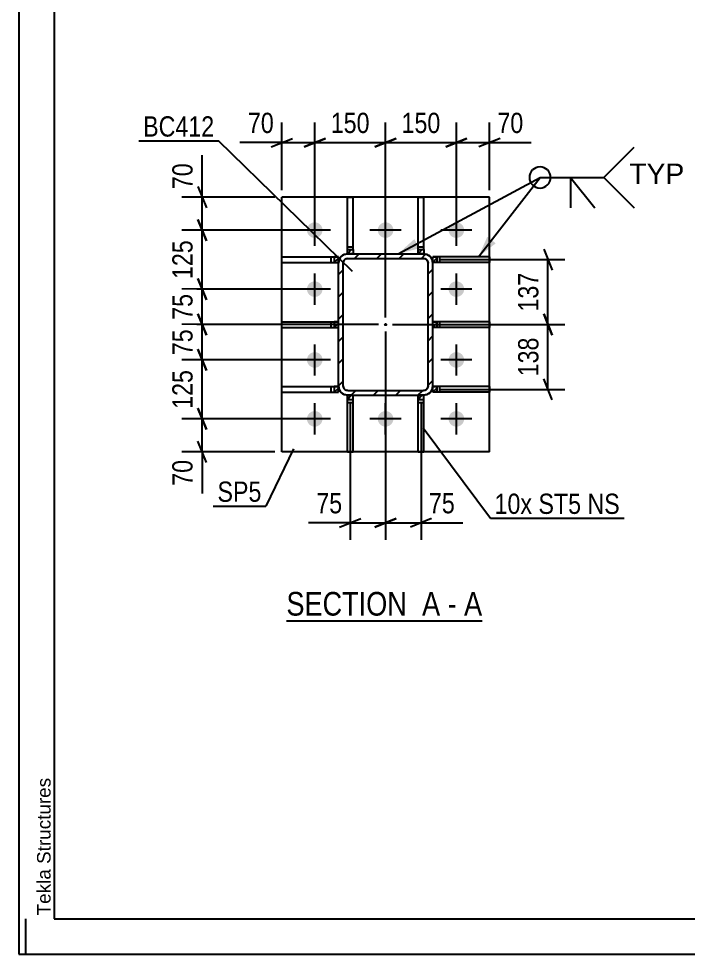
# Model space of a CAD drawing. Header units: millimetres. Extents: x -81 to 760, y -449 to 145.
# Drawn here: x -80.9 to 13.7, y -448.7 to -316.5 of the extents above; entities that cross this region are included whole.
import ezdxf

# ---------------------------------------------------------------- set-up
doc = ezdxf.new("R2010")
doc.units = ezdxf.units.MM
doc.linetypes.add('DXK_LINE_DOT2', pattern=[3.9198, 1.9599, -1.9599])
doc.linetypes.add('DXK_LINE_DOT3', pattern=[5.9187, 2.979, -0.9799, 0.9799, -0.9799])
doc.styles.add('Arial', font='ARIAL.TTF', dxfattribs={"height": 0.2})
doc.styles.add('Arial Narrow', font='ARIALN.TTF', dxfattribs={"height": 0.2})

# ---------------------------------------------------------------- blocks, each defined once
blk = doc.blocks.new('Unknown-122570061-1134')
at = {"color": 5, "linetype": 'Continuous'}
for p, q in [((-80.92, 145.34), (-80.92, -448.66)), ((-75.92, 140.34), (-75.92, -443.66)), ((-79.92, -448.66), (-79.92, -443.66)), ((-75.92, -443.66), (755.08, -443.66)), ((-80.92, -448.66), (760.08, -448.66))]:
    blk.add_line(p, q, dxfattribs=at)
at = {"color": 174, "linetype": 'Continuous', "style": 'Arial'}
blk.add_text('Tekla Structures', height=1.9102, rotation=90, dxfattribs=at).set_placement((-76.42, -443.16))
blk = doc.blocks.new('Unknown-122570061-14 - 4853')
at = {"color": 6, "linetype": 'Continuous'}
blk.add_line((-43.1, -401.55), (-15.45, -401.55), dxfattribs=at)
at = {"color": 0, "linetype": 'Continuous'}
for points in [[(-24.99, -400.8), (-24.99, -397.3), (-43.1, -397.3), (-43.1, -400.8)], [(-21.38, -400.8), (-21.38, -397.3), (-23.94, -397.3), (-23.94, -400.8)], [(-19.06, -400.8), (-19.06, -397.3), (-20.33, -397.3), (-20.33, -400.8)], [(-15.45, -400.8), (-15.45, -397.3), (-18.01, -397.3), (-18.01, -400.8)]]:
    blk.add_wipeout(points, dxfattribs=at)
at = {"color": 7, "linetype": 'Continuous', "style": 'Arial Narrow'}
for s, p in [('SECTION ', (-43.1, -400.8)), ('A', (-23.94, -400.8)), ('A', (-18.01, -400.8)), ('-', (-20.33, -400.8))]:
    blk.add_text(s, height=3.34, dxfattribs=at).set_placement(p)
blk = doc.blocks.new('Part-122570061-4995 - 4853')
at = {"linetype": 'Continuous'}
h = blk.add_hatch(dxfattribs=at)
h.set_pattern_fill('', scale=0.7, style=0, pattern_type=0)
h.set_pattern_definition([(45, (-34.4947, -349.6679), (-1.5715, 1.5715), [])])
h.paths.add_polyline_path([(-34.49, -349.08), (-34.49, -349.67), (-33.69, -349.67), (-33.69, -349.08)])
at = {"color": 2, "linetype": 'Continuous'}
for p, q in [((-34.49, -341.67), (-33.69, -341.67)), ((-34.49, -349.08), (-34.49, -341.67)), ((-33.69, -349.08), (-33.69, -341.67)), ((-34.49, -349.67), (-34.49, -349.08)), ((-34.49, -349.08), (-33.69, -349.08)), ((-33.69, -349.67), (-34.49, -349.67)), ((-33.69, -349.08), (-33.69, -349.67))]:
    blk.add_line(p, q, dxfattribs=at)
at = {"color": 7, "linetype": 'DXK_LINE_DOT2'}
for p, q in [((-34.49, -348.67), (-33.69, -348.67)), ((-34.49, -349.67), (-34.49, -349.08)), ((-33.69, -349.67), (-34.49, -349.67)), ((-33.69, -349.08), (-33.69, -349.67))]:
    blk.add_line(p, q, dxfattribs=at)
blk = doc.blocks.new('Part-122570061-4882 - 4853')
at = {"linetype": 'Continuous'}
h = blk.add_hatch(dxfattribs=at)
h.set_pattern_fill('', scale=0.7, style=0, pattern_type=0)
h.set_pattern_definition([(45, (-36.346, -369.2345), (-1.5715, 1.5715), [])])
h.paths.add_polyline_path([(-36.35, -368.43), (-36.35, -369.23), (-35.76, -369.23), (-35.76, -368.43)])
at = {"color": 2, "linetype": 'Continuous'}
for p, q in [((-43.76, -368.43), (-36.35, -368.43)), ((-43.76, -369.23), (-43.76, -368.43)), ((-35.76, -368.43), (-36.35, -368.43)), ((-36.35, -368.43), (-36.35, -369.23)), ((-35.76, -369.23), (-35.76, -368.43)), ((-43.76, -369.23), (-36.35, -369.23)), ((-36.35, -369.23), (-35.76, -369.23))]:
    blk.add_line(p, q, dxfattribs=at)
at = {"color": 7, "linetype": 'DXK_LINE_DOT2'}
for p, q in [((-36.76, -369.23), (-36.76, -368.43)), ((-36.35, -368.43), (-35.76, -368.43)), ((-35.76, -369.23), (-35.76, -368.43)), ((-36.35, -369.23), (-35.76, -369.23))]:
    blk.add_line(p, q, dxfattribs=at)
blk = doc.blocks.new('Part-122570061-4887 - 4853')
at = {"linetype": 'Continuous'}
h = blk.add_hatch(dxfattribs=at)
h.set_pattern_fill('', scale=0.7, style=0, pattern_type=0)
h.set_pattern_definition([(45, (-22.428, -360.0679), (-1.5715, 1.5715), [])])
h.paths.add_polyline_path([(-22.43, -359.27), (-22.43, -360.07), (-21.84, -360.07), (-21.84, -359.27)])
at = {"color": 7, "linetype": 'DXK_LINE_DOT2'}
for p, q in [((-22.43, -360.07), (-22.43, -359.27)), ((-21.84, -359.27), (-22.43, -359.27)), ((-21.43, -360.07), (-21.43, -359.27)), ((-21.84, -360.07), (-22.43, -360.07))]:
    blk.add_line(p, q, dxfattribs=at)
at = {"color": 2, "linetype": 'Continuous'}
for p, q in [((-22.43, -360.07), (-22.43, -359.27)), ((-22.43, -359.27), (-21.84, -359.27)), ((-14.43, -359.27), (-21.84, -359.27)), ((-21.84, -359.27), (-21.84, -360.07)), ((-14.43, -359.27), (-14.43, -360.07)), ((-21.84, -360.07), (-22.43, -360.07)), ((-14.43, -360.07), (-21.84, -360.07))]:
    blk.add_line(p, q, dxfattribs=at)
blk = doc.blocks.new('Part-122570061-4932 - 4853')
at = {"color": 2, "linetype": 'Continuous'}
for p, q in [((-43.76, -377.67), (-43.76, -341.67)), ((-14.43, -341.67), (-43.76, -341.67)), ((-14.43, -377.67), (-14.43, -341.67)), ((-14.43, -377.67), (-43.76, -377.67))]:
    blk.add_line(p, q, dxfattribs=at)
blk = doc.blocks.new('Part-122570061-4892 - 4853')
at = {"linetype": 'Continuous'}
h = blk.add_hatch(dxfattribs=at)
h.set_pattern_fill('', scale=0.7, style=0, pattern_type=0)
h.set_pattern_definition([(45, (-22.428, -350.9012), (-1.5715, 1.5715), [])])
h.paths.add_polyline_path([(-22.43, -350.1), (-22.43, -350.9), (-21.84, -350.9), (-21.84, -350.1)])
at = {"color": 7, "linetype": 'DXK_LINE_DOT2'}
for p, q in [((-22.43, -350.9), (-22.43, -350.1)), ((-21.84, -350.1), (-22.43, -350.1)), ((-21.43, -350.9), (-21.43, -350.1)), ((-21.84, -350.9), (-22.43, -350.9))]:
    blk.add_line(p, q, dxfattribs=at)
at = {"color": 2, "linetype": 'Continuous'}
for p, q in [((-22.43, -350.9), (-22.43, -350.1)), ((-22.43, -350.1), (-21.84, -350.1)), ((-14.43, -350.1), (-21.84, -350.1)), ((-21.84, -350.1), (-21.84, -350.9)), ((-14.43, -350.1), (-14.43, -350.9)), ((-21.84, -350.9), (-22.43, -350.9)), ((-14.43, -350.9), (-21.84, -350.9))]:
    blk.add_line(p, q, dxfattribs=at)
blk = doc.blocks.new('Part-122570061-4897 - 4853')
at = {"linetype": 'Continuous'}
h = blk.add_hatch(dxfattribs=at)
h.set_pattern_fill('', scale=0.7, style=0, pattern_type=0)
h.set_pattern_definition([(45, (-22.428, -369.2345), (-1.5715, 1.5715), [])])
h.paths.add_polyline_path([(-22.43, -368.43), (-22.43, -369.23), (-21.84, -369.23), (-21.84, -368.43)])
at = {"color": 7, "linetype": 'DXK_LINE_DOT2'}
for p, q in [((-22.43, -369.23), (-22.43, -368.43)), ((-21.84, -368.43), (-22.43, -368.43)), ((-21.43, -369.23), (-21.43, -368.43)), ((-21.84, -369.23), (-22.43, -369.23))]:
    blk.add_line(p, q, dxfattribs=at)
at = {"color": 2, "linetype": 'Continuous'}
for p, q in [((-22.43, -369.23), (-22.43, -368.43)), ((-22.43, -368.43), (-21.84, -368.43)), ((-14.43, -368.43), (-21.84, -368.43)), ((-21.84, -368.43), (-21.84, -369.23)), ((-14.43, -368.43), (-14.43, -369.23)), ((-21.84, -369.23), (-22.43, -369.23)), ((-14.43, -369.23), (-21.84, -369.23))]:
    blk.add_line(p, q, dxfattribs=at)
blk = doc.blocks.new('Part-122570061-4974 - 4853')
at = {"linetype": 'Continuous'}
h = blk.add_hatch(dxfattribs=at)
h.set_pattern_fill('', scale=0.7, style=0, pattern_type=0)
h.set_pattern_definition([(45, (-35.762, -368.3341), (-1.57154, 1.57154), [])])
h.paths.add_polyline_path([(-35.76, -351), (-35.76, -368.33), (-35.66, -368.84), (-35.37, -369.28), (-34.94, -369.57), (-34.43, -369.67), (-23.76, -369.67), (-23.25, -369.57), (-22.82, -369.28), (-22.53, -368.84), (-22.43, -368.33), (-22.43, -351), (-22.53, -350.49), (-22.82, -350.06), (-23.25, -349.77), (-23.76, -349.67), (-34.43, -349.67), (-34.94, -349.77), (-35.37, -350.06), (-35.66, -350.49)])
h.paths.add_polyline_path([(-34.9, -350.53), (-34.68, -350.38), (-34.43, -350.33), (-23.76, -350.33), (-23.51, -350.38), (-23.29, -350.53), (-23.15, -350.75), (-23.1, -351), (-23.1, -368.33), (-23.15, -368.59), (-23.29, -368.81), (-23.51, -368.95), (-23.76, -369), (-34.43, -369), (-34.68, -368.95), (-34.9, -368.81), (-35.04, -368.59), (-35.1, -368.33), (-35.1, -351), (-35.04, -350.75)])
blk.add_hatch(color=30, dxfattribs=at).paths.add_polyline_path([(-29.1, -359.77, -1), (-29.1, -359.57, -1)])
at = {"color": 7, "linetype": 'DXK_LINE_DOT2'}
for p, q in [((-34.94, -349.77), (-34.43, -349.67)), ((-34.43, -350.33), (-34.68, -350.38)), ((-34.43, -349.67), (-23.76, -349.67)), ((-34.43, -350.33), (-23.76, -350.33)), ((-23.76, -349.67), (-23.25, -349.77)), ((-23.51, -350.38), (-23.76, -350.33)), ((-35.76, -351), (-35.66, -350.49)), ((-35.76, -368.33), (-35.76, -351)), ((-35.04, -350.75), (-35.1, -351)), ((-35.1, -368.33), (-35.1, -351)), ((-23.1, -351), (-23.15, -350.75)), ((-23.1, -368.33), (-23.1, -351)), ((-22.53, -350.49), (-22.43, -351)), ((-22.43, -368.33), (-22.43, -351)), ((-35.66, -368.84), (-35.76, -368.33)), ((-35.1, -368.33), (-35.04, -368.59)), ((-23.15, -368.59), (-23.1, -368.33)), ((-22.43, -368.33), (-22.53, -368.84)), ((-34.43, -369.67), (-34.94, -369.57)), ((-34.68, -368.95), (-34.43, -369)), ((-34.43, -369), (-23.76, -369)), ((-34.43, -369.67), (-23.76, -369.67)), ((-23.76, -369), (-23.51, -368.95)), ((-23.25, -369.57), (-23.76, -369.67))]:
    blk.add_line(p, q, dxfattribs=at)
at = {"color": 2, "linetype": 'Continuous'}
for p, q in [((-34.43, -349.67), (-34.94, -349.77)), ((-34.68, -350.38), (-34.43, -350.33)), ((-34.43, -349.67), (-23.76, -349.67)), ((-34.43, -350.33), (-23.76, -350.33)), ((-23.25, -349.77), (-23.76, -349.67)), ((-23.76, -350.33), (-23.51, -350.38)), ((-35.66, -350.49), (-35.76, -351)), ((-35.76, -368.33), (-35.76, -351)), ((-35.1, -351), (-35.04, -350.75)), ((-35.1, -368.33), (-35.1, -351)), ((-23.15, -350.75), (-23.1, -351)), ((-23.1, -368.33), (-23.1, -351)), ((-22.43, -351), (-22.53, -350.49)), ((-22.43, -368.33), (-22.43, -351)), ((-35.76, -368.33), (-35.66, -368.84)), ((-35.04, -368.59), (-35.1, -368.33)), ((-23.1, -368.33), (-23.15, -368.59)), ((-22.53, -368.84), (-22.43, -368.33)), ((-34.94, -369.57), (-34.43, -369.67)), ((-34.43, -369), (-34.68, -368.95)), ((-34.43, -369), (-23.76, -369)), ((-34.43, -369.67), (-23.76, -369.67)), ((-23.51, -368.95), (-23.76, -369)), ((-23.76, -369.67), (-23.25, -369.57))]:
    blk.add_line(p, q, dxfattribs=at)
at = {"color": 7, "linetype": 'DXK_LINE_DOT3'}
blk.add_line((-29.1, -359.67), (-29.1, -359.67), dxfattribs=at)
at = {"color": 30, "linetype": 'DXK_LINE_DOT3'}
blk.add_line((-29.1, -359.67), (-29.1, -359.67), dxfattribs=at)
at = {"color": 30, "linetype": 'Continuous'}
blk.add_circle((-29.1, -359.67), 0.1, dxfattribs=at)
at = {"color": 7, "linetype": 'DXK_LINE_DOT2'}
for centre, radius, start, end in [((-34.43, -351), 1.33, 112.5, 157.5), ((-23.76, -351), 1.33, 22.5, 67.5), ((-34.43, -351), 0.667, 112.5, 157.5), ((-23.76, -351), 0.667, 22.5, 67.5), ((-34.43, -368.33), 1.33, 202.5, 247.5), ((-34.43, -368.33), 0.667, 202.5, 247.5), ((-23.76, -368.33), 0.667, 292.5, 337.5), ((-23.76, -368.33), 1.33, 292.5, 337.5)]:
    blk.add_arc(centre, radius, start, end, dxfattribs=at)
at = {"color": 2, "linetype": 'Continuous'}
for centre, radius, start, end in [((-34.43, -351), 1.33, 112.5, 157.5), ((-23.76, -351), 1.33, 22.5, 67.5), ((-34.43, -351), 0.667, 112.5, 157.5), ((-23.76, -351), 0.667, 22.5, 67.5), ((-34.43, -368.33), 1.33, 202.5, 247.5), ((-34.43, -368.33), 0.667, 202.5, 247.5), ((-23.76, -368.33), 0.667, 292.5, 337.5), ((-23.76, -368.33), 1.33, 292.5, 337.5)]:
    blk.add_arc(centre, radius, start, end, dxfattribs=at)
blk = doc.blocks.new('Part-122570061-4980 - 4853')
at = {"linetype": 'Continuous'}
h = blk.add_hatch(dxfattribs=at)
h.set_pattern_fill('', scale=0.7, style=0, pattern_type=0)
h.set_pattern_definition([(45, (-24.4947, -370.2522), (-1.5715, 1.5715), [])])
h.paths.add_polyline_path([(-24.49, -369.67), (-24.49, -370.25), (-23.69, -370.25), (-23.69, -369.67)])
at = {"color": 7, "linetype": 'DXK_LINE_DOT2'}
for p, q in [((-24.49, -370.25), (-24.49, -369.67)), ((-23.69, -369.67), (-24.49, -369.67)), ((-23.69, -370.25), (-23.69, -369.67)), ((-24.49, -370.67), (-23.69, -370.67))]:
    blk.add_line(p, q, dxfattribs=at)
at = {"color": 2, "linetype": 'Continuous'}
for p, q in [((-24.49, -369.67), (-24.49, -370.25)), ((-24.49, -369.67), (-23.69, -369.67)), ((-23.69, -370.25), (-23.69, -369.67)), ((-24.49, -377.67), (-24.49, -370.25)), ((-24.49, -370.25), (-23.69, -370.25)), ((-23.69, -377.67), (-23.69, -370.25)), ((-24.49, -377.67), (-23.69, -377.67))]:
    blk.add_line(p, q, dxfattribs=at)
blk = doc.blocks.new('Part-122570061-4985 - 4853')
at = {"linetype": 'Continuous'}
h = blk.add_hatch(dxfattribs=at)
h.set_pattern_fill('', scale=0.7, style=0, pattern_type=0)
h.set_pattern_definition([(45, (-34.4947, -370.2522), (-1.5715, 1.5715), [])])
h.paths.add_polyline_path([(-34.49, -369.67), (-34.49, -370.25), (-33.69, -370.25), (-33.69, -369.67)])
at = {"color": 7, "linetype": 'DXK_LINE_DOT2'}
for p, q in [((-34.49, -370.25), (-34.49, -369.67)), ((-33.69, -369.67), (-34.49, -369.67)), ((-33.69, -370.25), (-33.69, -369.67)), ((-34.49, -370.67), (-33.69, -370.67))]:
    blk.add_line(p, q, dxfattribs=at)
at = {"color": 2, "linetype": 'Continuous'}
for p, q in [((-34.49, -369.67), (-34.49, -370.25)), ((-34.49, -369.67), (-33.69, -369.67)), ((-33.69, -370.25), (-33.69, -369.67)), ((-34.49, -377.67), (-34.49, -370.25)), ((-34.49, -370.25), (-33.69, -370.25)), ((-33.69, -377.67), (-33.69, -370.25)), ((-34.49, -377.67), (-33.69, -377.67))]:
    blk.add_line(p, q, dxfattribs=at)
blk = doc.blocks.new('Part-122570061-4990 - 4853')
at = {"linetype": 'Continuous'}
h = blk.add_hatch(dxfattribs=at)
h.set_pattern_fill('', scale=0.7, style=0, pattern_type=0)
h.set_pattern_definition([(45, (-24.4947, -349.6679), (-1.5715, 1.5715), [])])
h.paths.add_polyline_path([(-24.49, -349.08), (-24.49, -349.67), (-23.69, -349.67), (-23.69, -349.08)])
at = {"color": 2, "linetype": 'Continuous'}
for p, q in [((-24.49, -341.67), (-23.69, -341.67)), ((-24.49, -349.08), (-24.49, -341.67)), ((-23.69, -349.08), (-23.69, -341.67)), ((-24.49, -349.67), (-24.49, -349.08)), ((-24.49, -349.08), (-23.69, -349.08)), ((-23.69, -349.67), (-24.49, -349.67)), ((-23.69, -349.08), (-23.69, -349.67))]:
    blk.add_line(p, q, dxfattribs=at)
at = {"color": 7, "linetype": 'DXK_LINE_DOT2'}
for p, q in [((-24.49, -348.67), (-23.69, -348.67)), ((-24.49, -349.67), (-24.49, -349.08)), ((-23.69, -349.67), (-24.49, -349.67)), ((-23.69, -349.08), (-23.69, -349.67))]:
    blk.add_line(p, q, dxfattribs=at)
blk = doc.blocks.new('Part-122570061-5000 - 4853')
at = {"linetype": 'Continuous'}
h = blk.add_hatch(dxfattribs=at)
h.set_pattern_fill('', scale=0.7, style=0, pattern_type=0)
h.set_pattern_definition([(45, (-36.346, -360.0679), (-1.5715, 1.5715), [])])
h.paths.add_polyline_path([(-36.35, -359.27), (-36.35, -360.07), (-35.76, -360.07), (-35.76, -359.27)])
at = {"color": 2, "linetype": 'Continuous'}
for p, q in [((-43.76, -359.27), (-36.35, -359.27)), ((-43.76, -360.07), (-43.76, -359.27)), ((-35.76, -359.27), (-36.35, -359.27)), ((-36.35, -359.27), (-36.35, -360.07)), ((-35.76, -360.07), (-35.76, -359.27)), ((-43.76, -360.07), (-36.35, -360.07)), ((-36.35, -360.07), (-35.76, -360.07))]:
    blk.add_line(p, q, dxfattribs=at)
at = {"color": 7, "linetype": 'DXK_LINE_DOT2'}
for p, q in [((-36.76, -360.07), (-36.76, -359.27)), ((-36.35, -359.27), (-35.76, -359.27)), ((-35.76, -360.07), (-35.76, -359.27)), ((-36.35, -360.07), (-35.76, -360.07))]:
    blk.add_line(p, q, dxfattribs=at)
blk = doc.blocks.new('Part-122570061-5005 - 4853')
at = {"linetype": 'Continuous'}
h = blk.add_hatch(dxfattribs=at)
h.set_pattern_fill('', scale=0.7, style=0, pattern_type=0)
h.set_pattern_definition([(45, (-36.346, -350.9012), (-1.5715, 1.5715), [])])
h.paths.add_polyline_path([(-36.35, -350.1), (-36.35, -350.9), (-35.76, -350.9), (-35.76, -350.1)])
at = {"color": 2, "linetype": 'Continuous'}
for p, q in [((-43.76, -350.1), (-36.35, -350.1)), ((-43.76, -350.9), (-43.76, -350.1)), ((-35.76, -350.1), (-36.35, -350.1)), ((-36.35, -350.1), (-36.35, -350.9)), ((-35.76, -350.9), (-35.76, -350.1)), ((-43.76, -350.9), (-36.35, -350.9)), ((-36.35, -350.9), (-35.76, -350.9))]:
    blk.add_line(p, q, dxfattribs=at)
at = {"color": 7, "linetype": 'DXK_LINE_DOT2'}
for p, q in [((-36.76, -350.9), (-36.76, -350.1)), ((-36.35, -350.1), (-35.76, -350.1)), ((-35.76, -350.9), (-35.76, -350.1)), ((-36.35, -350.9), (-35.76, -350.9))]:
    blk.add_line(p, q, dxfattribs=at)
blk = doc.blocks.new('Bolt-122570061-5012 - 4853')
at = {"linetype": 'Continuous'}
for points in [[(-40.2, -346.33, -1), (-38, -346.33, -1)], [(-30.2, -346.33, -1), (-28, -346.33, -1)], [(-20.2, -346.33, -1), (-18, -346.33, -1)], [(-40.2, -354.67, -1), (-38, -354.67, -1)], [(-20.2, -354.67, -1), (-18, -354.67, -1)], [(-40.2, -364.67, -1), (-38, -364.67, -1)], [(-20.2, -364.67, -1), (-18, -364.67, -1)], [(-40.2, -373, -1), (-38, -373, -1)], [(-30.2, -373, -1), (-28, -373, -1)], [(-20.2, -373, -1), (-18, -373, -1)]]:
    blk.add_hatch(color=1, dxfattribs=at).paths.add_polyline_path(points)
at = {"color": 1, "linetype": 'Continuous'}
for p, q in [((-39.1, -348.53), (-39.1, -344.13)), ((-29.1, -348.53), (-29.1, -344.13)), ((-19.1, -348.53), (-19.1, -344.13)), ((-36.9, -346.33), (-41.3, -346.33)), ((-26.9, -346.33), (-31.3, -346.33)), ((-16.9, -346.33), (-21.3, -346.33)), ((-39.1, -356.87), (-39.1, -352.47)), ((-19.1, -356.87), (-19.1, -352.47)), ((-36.9, -354.67), (-41.3, -354.67)), ((-16.9, -354.67), (-21.3, -354.67)), ((-39.1, -366.87), (-39.1, -362.47)), ((-19.1, -366.87), (-19.1, -362.47)), ((-36.9, -364.67), (-41.3, -364.67)), ((-16.9, -364.67), (-21.3, -364.67)), ((-39.1, -375.2), (-39.1, -370.8)), ((-29.1, -375.2), (-29.1, -370.8)), ((-19.1, -375.2), (-19.1, -370.8)), ((-36.9, -373), (-41.3, -373)), ((-26.9, -373), (-31.3, -373)), ((-16.9, -373), (-21.3, -373))]:
    blk.add_line(p, q, dxfattribs=at)
blk = doc.blocks.new('StraightDimension-122570061-5079 - 4853')
at = {"color": 7, "linetype": 'Continuous'}
for p, q in [((-6.76, -358.17), (-5.56, -361.17)), ((-28.1, -359.67), (-3.76, -359.67)), ((-6.16, -368.83), (-6.16, -359.67)), ((-5.56, -370.33), (-6.76, -367.33)), ((-21.43, -368.83), (-3.76, -368.83))]:
    blk.add_line(p, q, dxfattribs=at)
at = {"color": 0}
blk.add_wipeout([(-6.91, -360.91), (-11.11, -360.91), (-11.11, -367.59), (-6.91, -367.59)], dxfattribs=at)
at = {"color": 3, "style": 'Arial Narrow'}
blk.add_text('138', height=2.863, rotation=90.0002, dxfattribs=at).set_placement((-7.51, -366.99))
blk = doc.blocks.new('StraightDimension-122570061-5060 - 4853')
at = {"color": 7, "linetype": 'Continuous'}
for p, q in [((-6.76, -349), (-5.56, -352)), ((-21.43, -350.5), (-3.76, -350.5)), ((-6.16, -359.67), (-6.16, -350.5)), ((-5.56, -361.17), (-6.76, -358.17)), ((-28.1, -359.67), (-3.76, -359.67))]:
    blk.add_line(p, q, dxfattribs=at)
at = {"color": 0}
blk.add_wipeout([(-6.91, -351.74), (-11.11, -351.74), (-11.11, -358.43), (-6.91, -358.43)], dxfattribs=at)
at = {"color": 3, "style": 'Arial Narrow'}
blk.add_text('137', height=2.863, rotation=90.0002, dxfattribs=at).set_placement((-7.51, -357.83))
blk = doc.blocks.new('StraightDimension-122570061-5025 - 4853')
at = {"color": 7, "linetype": 'Continuous'}
for p, q in [((-29.1, -360.67), (-29.1, -390.1)), ((-24.09, -370.67), (-24.09, -390.1)), ((-30.6, -388.3), (-27.6, -387.1)), ((-22.59, -387.1), (-25.59, -388.3)), ((-29.1, -387.7), (-24.09, -387.7)), ((-24.09, -387.7), (-18.19, -387.7)), ((-24.09, -387.7), (-18.19, -387.7))]:
    blk.add_line(p, q, dxfattribs=at)
at = {"color": 0}
blk.add_wipeout([(-18.71, -386.95), (-18.71, -382.75), (-23.57, -382.75), (-23.57, -386.95)], dxfattribs=at)
at = {"color": 3, "style": 'Arial Narrow'}
blk.add_text('75', height=2.863, dxfattribs=at).set_placement((-22.97, -386.35))
blk = doc.blocks.new('StraightDimension-122570061-8831 - 4853')
at = {"color": 7, "linetype": 'Continuous'}
for p, q in [((-55.61, -344.83), (-54.41, -347.83)), ((-40.1, -346.33), (-57.86, -346.33)), ((-55.01, -354.67), (-55.01, -346.33)), ((-54.41, -356.17), (-55.61, -353.17)), ((-40.1, -354.67), (-57.86, -354.67))]:
    blk.add_line(p, q, dxfattribs=at)
at = {"color": 0}
blk.add_wipeout([(-55.76, -347.16), (-59.96, -347.16), (-59.96, -353.84), (-55.76, -353.84)], dxfattribs=at)
at = {"color": 3, "style": 'Arial Narrow'}
blk.add_text('125', height=2.863, rotation=90.0002, dxfattribs=at).set_placement((-56.36, -353.24))
blk = doc.blocks.new('StraightDimension-122570061-8835 - 4853')
at = {"color": 7, "linetype": 'Continuous'}
for p, q in [((-55.61, -371.5), (-54.41, -374.5)), ((-40.1, -373), (-57.86, -373)), ((-55.01, -377.67), (-55.01, -373)), ((-54.41, -379.17), (-55.61, -376.17)), ((-44.76, -377.67), (-57.86, -377.67)), ((-55.01, -377.67), (-55.01, -383.57)), ((-55.01, -377.67), (-55.01, -383.57))]:
    blk.add_line(p, q, dxfattribs=at)
at = {"color": 0}
blk.add_wipeout([(-55.76, -378.19), (-59.96, -378.19), (-59.96, -383.05), (-55.76, -383.05)], dxfattribs=at)
at = {"color": 3, "style": 'Arial Narrow'}
blk.add_text('70', height=2.863, rotation=90.0002, dxfattribs=at).set_placement((-56.36, -382.45))
blk = doc.blocks.new('StraightDimension-122570061-5042 - 4853')
at = {"color": 7, "linetype": 'Continuous'}
for p, q in [((-29.1, -360.67), (-29.1, -390.1)), ((-34.09, -370.67), (-34.09, -390.1)), ((-35.59, -388.3), (-32.59, -387.1)), ((-27.6, -387.1), (-30.6, -388.3)), ((-34.09, -387.7), (-40, -387.7)), ((-34.09, -387.7), (-40, -387.7)), ((-34.09, -387.7), (-29.1, -387.7))]:
    blk.add_line(p, q, dxfattribs=at)
at = {"color": 0}
blk.add_wipeout([(-34.62, -386.95), (-34.62, -382.75), (-39.48, -382.75), (-39.48, -386.95)], dxfattribs=at)
at = {"color": 3, "style": 'Arial Narrow'}
blk.add_text('75', height=2.863, dxfattribs=at).set_placement((-38.88, -386.35))
blk = doc.blocks.new('StraightDimension-122570061-5158 - 4853')
at = {"color": 7, "linetype": 'Continuous'}
for p, q in [((-19.1, -345.33), (-19.1, -331.11)), ((-14.43, -340.67), (-14.43, -331.11)), ((-20.6, -334.56), (-17.6, -333.36)), ((-19.1, -333.96), (-14.43, -333.96)), ((-12.93, -333.36), (-15.93, -334.56)), ((-14.43, -333.96), (-8.52, -333.96)), ((-14.43, -333.96), (-8.52, -333.96))]:
    blk.add_line(p, q, dxfattribs=at)
at = {"color": 0}
blk.add_wipeout([(-9.05, -333.21), (-9.05, -329.01), (-13.9, -329.01), (-13.9, -333.21)], dxfattribs=at)
at = {"color": 3, "style": 'Arial Narrow'}
blk.add_text('70', height=2.863, dxfattribs=at).set_placement((-13.3, -332.61))
blk = doc.blocks.new('StraightDimension-122570061-5168 - 4853')
at = {"color": 7, "linetype": 'Continuous'}
for p, q in [((-29.1, -358.67), (-29.1, -331.11)), ((-19.1, -345.33), (-19.1, -331.11)), ((-30.6, -334.56), (-27.6, -333.36)), ((-29.1, -333.96), (-19.1, -333.96)), ((-17.6, -333.36), (-20.6, -334.56))]:
    blk.add_line(p, q, dxfattribs=at)
at = {"color": 0}
blk.add_wipeout([(-20.75, -333.21), (-20.75, -329.01), (-27.44, -329.01), (-27.44, -333.21)], dxfattribs=at)
at = {"color": 3, "style": 'Arial Narrow'}
blk.add_text('150', height=2.863, dxfattribs=at).set_placement((-26.84, -332.61))
blk = doc.blocks.new('StraightDimension-122570061-5185 - 4853')
at = {"color": 7, "linetype": 'Continuous'}
for p, q in [((-39.1, -345.33), (-39.1, -331.11)), ((-29.1, -358.67), (-29.1, -331.11)), ((-40.6, -334.56), (-37.6, -333.36)), ((-39.1, -333.96), (-29.1, -333.96)), ((-27.6, -333.36), (-30.6, -334.56))]:
    blk.add_line(p, q, dxfattribs=at)
at = {"color": 0}
blk.add_wipeout([(-30.75, -333.21), (-30.75, -329.01), (-37.44, -329.01), (-37.44, -333.21)], dxfattribs=at)
at = {"color": 3, "style": 'Arial Narrow'}
blk.add_text('150', height=2.863, dxfattribs=at).set_placement((-36.84, -332.61))
blk = doc.blocks.new('StraightDimension-122570061-5202 - 4853')
at = {"color": 7, "linetype": 'Continuous'}
for p, q in [((-43.76, -340.67), (-43.76, -331.11)), ((-39.1, -345.33), (-39.1, -331.11)), ((-43.76, -333.96), (-49.67, -333.96)), ((-43.76, -333.96), (-49.67, -333.96)), ((-45.26, -334.56), (-42.26, -333.36)), ((-43.76, -333.96), (-39.1, -333.96)), ((-37.6, -333.36), (-40.6, -334.56))]:
    blk.add_line(p, q, dxfattribs=at)
at = {"color": 0}
blk.add_wipeout([(-44.29, -333.21), (-44.29, -329.01), (-49.14, -329.01), (-49.14, -333.21)], dxfattribs=at)
at = {"color": 3, "style": 'Arial Narrow'}
blk.add_text('70', height=2.863, dxfattribs=at).set_placement((-48.54, -332.61))
blk = doc.blocks.new('StraightDimension-122570061-8830 - 4853')
at = {"color": 7, "linetype": 'Continuous'}
for p, q in [((-55.01, -341.67), (-55.01, -335.76)), ((-55.01, -341.67), (-55.01, -335.76)), ((-55.61, -340.17), (-54.41, -343.17)), ((-44.76, -341.67), (-57.86, -341.67)), ((-55.01, -346.33), (-55.01, -341.67)), ((-54.41, -347.83), (-55.61, -344.83)), ((-40.1, -346.33), (-57.86, -346.33))]:
    blk.add_line(p, q, dxfattribs=at)
at = {"color": 0}
blk.add_wipeout([(-55.76, -336.29), (-59.96, -336.29), (-59.96, -341.14), (-55.76, -341.14)], dxfattribs=at)
at = {"color": 3, "style": 'Arial Narrow'}
blk.add_text('70', height=2.863, rotation=90.0002, dxfattribs=at).set_placement((-56.36, -340.54))
blk = doc.blocks.new('StraightDimension-122570061-8832 - 4853')
at = {"color": 7, "linetype": 'Continuous'}
for p, q in [((-55.61, -353.17), (-54.41, -356.17)), ((-40.1, -354.67), (-57.86, -354.67)), ((-55.01, -359.67), (-55.01, -354.67)), ((-54.41, -361.17), (-55.61, -358.17)), ((-30.1, -359.67), (-57.86, -359.67))]:
    blk.add_line(p, q, dxfattribs=at)
at = {"color": 0}
blk.add_wipeout([(-55.76, -354.74), (-59.96, -354.74), (-59.96, -359.6), (-55.76, -359.6)], dxfattribs=at)
at = {"color": 3, "style": 'Arial Narrow'}
blk.add_text('75', height=2.863, rotation=90.0002, dxfattribs=at).set_placement((-56.36, -359))
blk = doc.blocks.new('StraightDimension-122570061-8833 - 4853')
at = {"color": 7, "linetype": 'Continuous'}
for p, q in [((-55.61, -358.17), (-54.41, -361.17)), ((-30.1, -359.67), (-57.86, -359.67)), ((-55.01, -364.67), (-55.01, -359.67)), ((-54.41, -366.17), (-55.61, -363.17)), ((-40.1, -364.67), (-57.86, -364.67))]:
    blk.add_line(p, q, dxfattribs=at)
at = {"color": 0}
blk.add_wipeout([(-55.76, -359.74), (-59.96, -359.74), (-59.96, -364.6), (-55.76, -364.6)], dxfattribs=at)
at = {"color": 3, "style": 'Arial Narrow'}
blk.add_text('75', height=2.863, rotation=90.0002, dxfattribs=at).set_placement((-56.36, -364))
blk = doc.blocks.new('StraightDimension-122570061-8834 - 4853')
at = {"color": 7, "linetype": 'Continuous'}
for p, q in [((-55.61, -363.17), (-54.41, -366.17)), ((-40.1, -364.67), (-57.86, -364.67)), ((-55.01, -373), (-55.01, -364.67)), ((-54.41, -374.5), (-55.61, -371.5)), ((-40.1, -373), (-57.86, -373))]:
    blk.add_line(p, q, dxfattribs=at)
at = {"color": 0}
blk.add_wipeout([(-55.76, -365.49), (-59.96, -365.49), (-59.96, -372.18), (-55.76, -372.18)], dxfattribs=at)
at = {"color": 3, "style": 'Arial Narrow'}
blk.add_text('125', height=2.863, rotation=90.0002, dxfattribs=at).set_placement((-56.36, -371.58))
blk = doc.blocks.new('Mark-122570061-4970 - 4853')
at = {"color": 0}
blk.add_wipeout([(-53.29, -333.11), (-53.29, -330.11), (-63.34, -330.11), (-63.34, -333.11)], dxfattribs=at)
blk.add_wipeout([(-53.29, -333.11), (-53.29, -330.11), (-63.34, -330.11), (-63.34, -333.11)], dxfattribs=at)
at = {"color": 30, "linetype": 'Continuous'}
for p in [(-63.94, -333.71), (-33.75, -352.18)]:
    blk.add_line(p, (-52.69, -333.71), dxfattribs=at)
at = {"color": 3, "style": 'Arial Narrow'}
blk.add_text('BC412', height=2.863, dxfattribs=at).set_placement((-63.34, -333.11))
blk = doc.blocks.new('Mark-122570061-4928 - 4853')
at = {"color": 0}
blk.add_wipeout([(-46.62, -384.72), (-46.62, -381.72), (-52.84, -381.72), (-52.84, -384.72)], dxfattribs=at)
blk.add_wipeout([(-46.62, -384.72), (-46.62, -381.72), (-52.84, -381.72), (-52.84, -384.72)], dxfattribs=at)
at = {"color": 30, "linetype": 'Continuous'}
for p in [(-42.1, -377.22), (-53.44, -385.32)]:
    blk.add_line(p, (-46.02, -385.32), dxfattribs=at)
at = {"color": 3, "style": 'Arial Narrow'}
blk.add_text('SP5', height=2.863, dxfattribs=at).set_placement((-52.84, -384.72))
blk = doc.blocks.new('WeldMark-122570061-5212 - 4853')
at = {"linetype": 'Continuous'}
for points in [[(-24.32, -348.91), (-27.31, -349.67), (-25.03, -347.59)], [(-13.54, -348.19), (-15.97, -350.1), (-14.73, -347.27)]]:
    blk.add_hatch(color=30, dxfattribs=at).paths.add_polyline_path(points)
at = {"color": 30, "linetype": 'Continuous'}
for p, q in [((-27.31, -349.67), (-7.28, -338.89)), ((-15.97, -350.1), (-7.28, -338.89)), ((-7.28, -338.89), (1.72, -338.89))]:
    blk.add_line(p, q, dxfattribs=at)
at = {"color": 3, "linetype": 'Continuous'}
for q in [(0.44, -343.17), (-2.99, -343.17)]:
    blk.add_line((-2.99, -338.89), q, dxfattribs=at)
for start, end in [(90, 270), (270, 90)]:
    blk.add_arc((-7.28, -338.89), 1.5, start, end, dxfattribs=at)
at = {"color": 0, "linetype": 'Continuous'}
blk.add_wipeout([(13.1, -339.79), (13.1, -336.79), (5.32, -336.79), (5.32, -339.79)], dxfattribs=at)
blk.add_wipeout([(13.1, -339.79), (13.1, -336.79), (5.32, -336.79), (5.32, -339.79)], dxfattribs=at)
at = {"color": 3, "linetype": 'Continuous'}
for q in [(6.01, -334.6), (6.01, -343.17)]:
    blk.add_line((1.72, -338.89), q, dxfattribs=at)
at = {"color": 3, "linetype": 'Continuous', "style": 'Arial'}
blk.add_text('TYP', height=2.865, dxfattribs=at).set_placement((5.32, -339.79))
blk = doc.blocks.new('MarkSet-122570061-5261 - 4853')
at = {"color": 0}
for points in [[(-8.4, -386.43), (-8.4, -383.43), (-13.7, -383.43), (-13.7, -386.43)], [(-1.48, -386.43), (-1.48, -383.43), (-7.5, -383.43), (-7.5, -386.43)], [(3.99, -386.43), (3.99, -383.43), (-0.58, -383.43), (-0.58, -386.43)]]:
    blk.add_wipeout(points, dxfattribs=at)
for points in [[(-8.4, -386.43), (-8.4, -383.43), (-13.7, -383.43), (-13.7, -386.43)], [(-1.48, -386.43), (-1.48, -383.43), (-7.5, -383.43), (-7.5, -386.43)], [(3.99, -386.43), (3.99, -383.43), (-0.58, -383.43), (-0.58, -386.43)]]:
    blk.add_wipeout(points, dxfattribs=at)
at = {"color": 30, "linetype": 'Continuous'}
for p, q in [((-23.8, -374.25), (-14.3, -387.03)), ((-14.3, -387.03), (4.59, -387.03))]:
    blk.add_line(p, q, dxfattribs=at)
at = {"color": 3, "style": 'Arial Narrow'}
for s, p in [('10x', (-13.7, -386.43)), ('ST5', (-7.5, -386.43)), ('NS', (-0.58, -386.43))]:
    blk.add_text(s, height=2.863, dxfattribs=at).set_placement(p)

msp = doc.modelspace()

# ---------------------------------------------------------------- block references
for name in ['Unknown-122570061-1134', 'Part-122570061-4932 - 4853', 'Part-122570061-4995 - 4853', 'Part-122570061-4990 - 4853', 'Bolt-122570061-5012 - 4853', 'Part-122570061-5005 - 4853', 'Part-122570061-4974 - 4853', 'Part-122570061-4892 - 4853', 'Part-122570061-5000 - 4853', 'Part-122570061-4887 - 4853', 'Part-122570061-4882 - 4853', 'Part-122570061-4897 - 4853', 'Part-122570061-4985 - 4853', 'Part-122570061-4980 - 4853']:
    msp.add_blockref(name, (0, 0))

# ---------------------------------------------------------------- next in the draw order: block references
for name in ['StraightDimension-122570061-5158 - 4853', 'StraightDimension-122570061-8831 - 4853', 'StraightDimension-122570061-5079 - 4853', 'StraightDimension-122570061-8835 - 4853', 'Unknown-122570061-14 - 4853']:
    msp.add_blockref(name, (0, 0))

# ---------------------------------------------------------------- next in the draw order: block references
for name in ['StraightDimension-122570061-5060 - 4853', 'Mark-122570061-4928 - 4853']:
    msp.add_blockref(name, (0, 0))

# ---------------------------------------------------------------- next in the draw order: block references
for name in ['StraightDimension-122570061-5168 - 4853', 'StraightDimension-122570061-5025 - 4853']:
    msp.add_blockref(name, (0, 0))

# ---------------------------------------------------------------- next in the draw order: block references
for name in ['StraightDimension-122570061-5185 - 4853', 'StraightDimension-122570061-5042 - 4853', 'MarkSet-122570061-5261 - 4853']:
    msp.add_blockref(name, (0, 0))

# ---------------------------------------------------------------- next in the draw order: block references
for name in ['StraightDimension-122570061-5202 - 4853', 'WeldMark-122570061-5212 - 4853', 'StraightDimension-122570061-8832 - 4853']:
    msp.add_blockref(name, (0, 0))

# ---------------------------------------------------------------- next in the draw order: block references
for name in ['StraightDimension-122570061-8830 - 4853', 'StraightDimension-122570061-8833 - 4853']:
    msp.add_blockref(name, (0, 0))

# ---------------------------------------------------------------- next in the draw order: block references
for name in ['Mark-122570061-4970 - 4853', 'StraightDimension-122570061-8834 - 4853']:
    msp.add_blockref(name, (0, 0))

doc.saveas('drawing.dxf')
